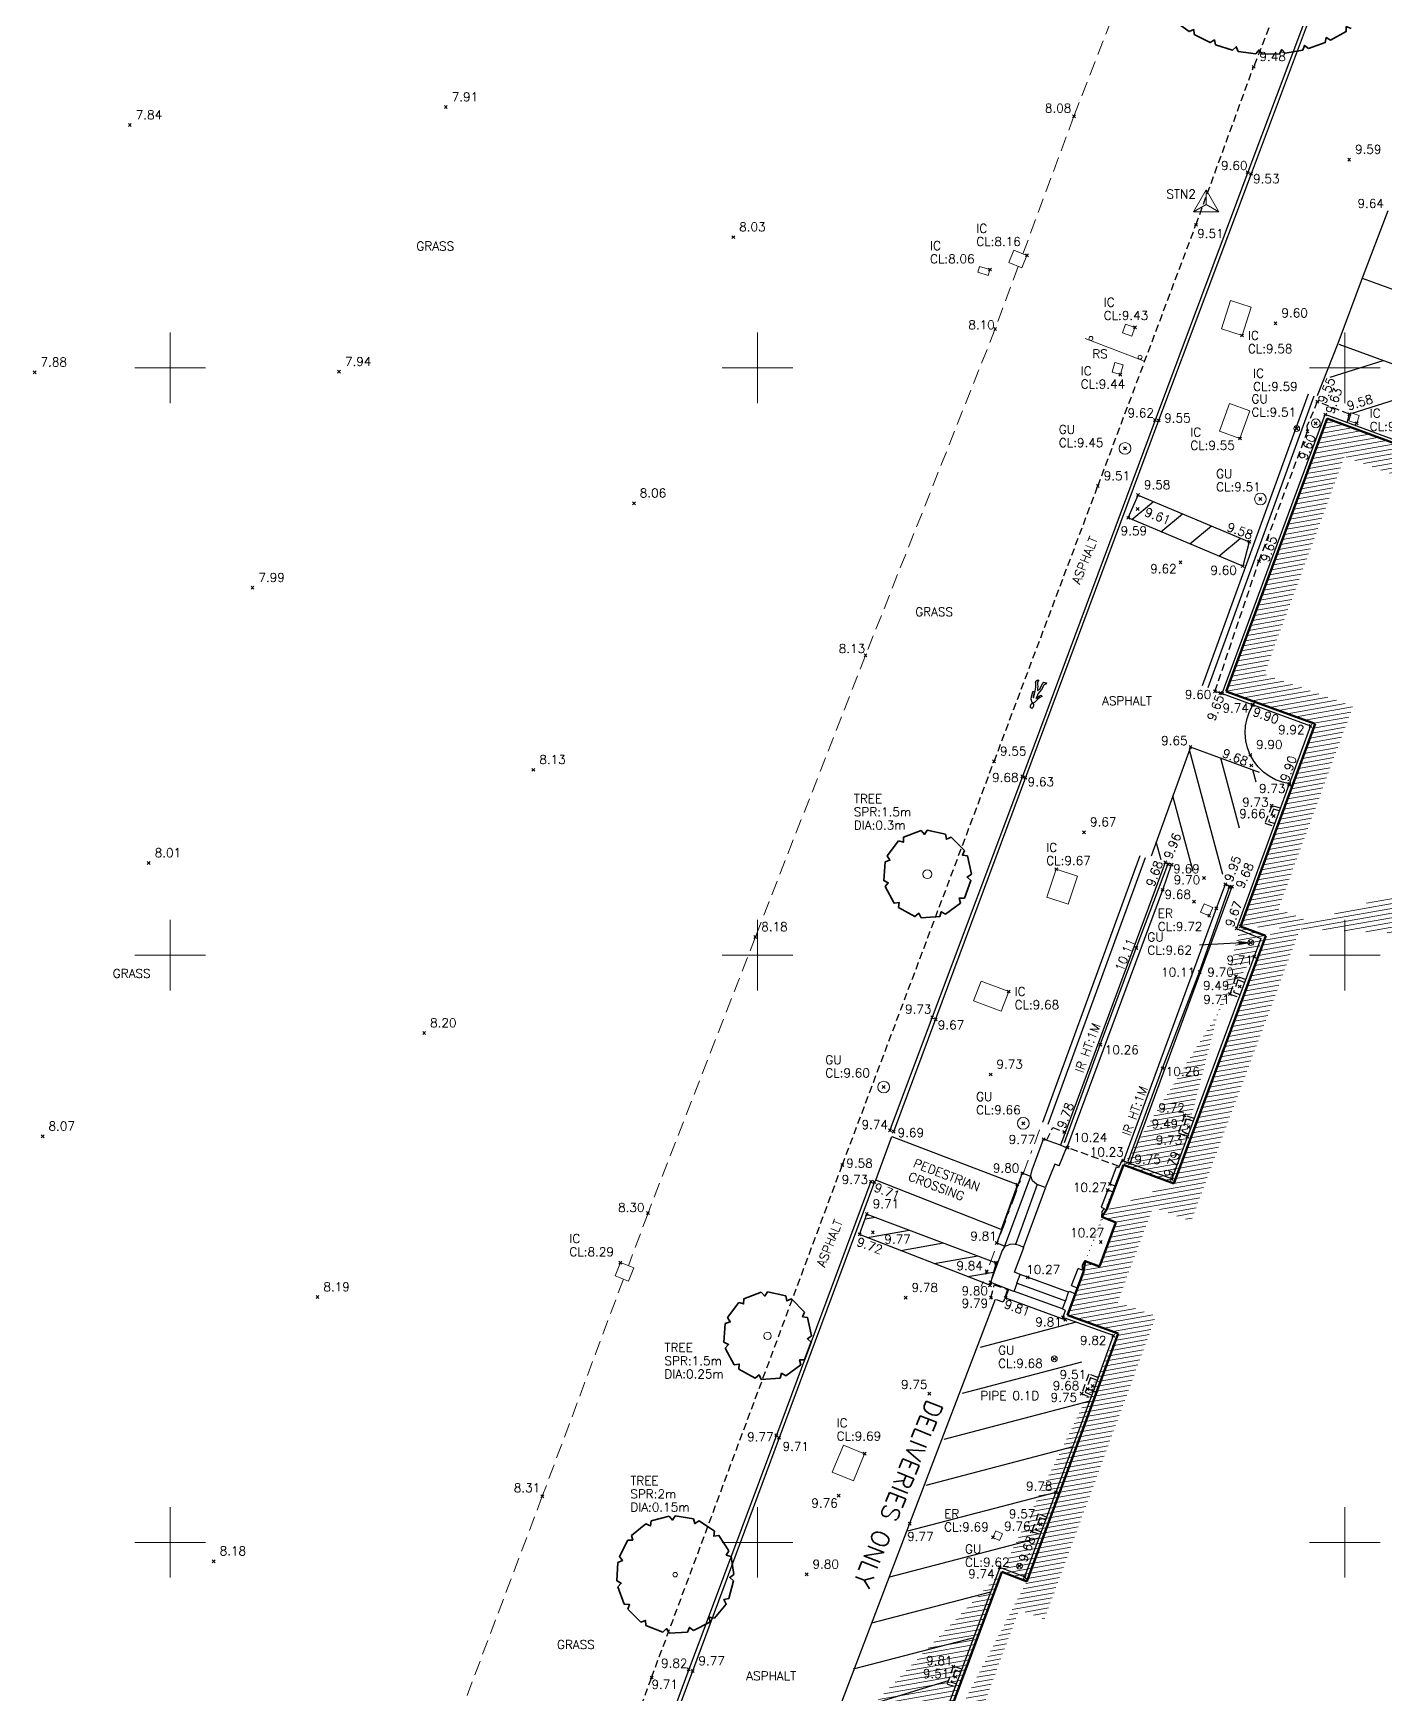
# Model space of a CAD drawing. Extents: x 521064 to 521635, y 174590 to 175241.
# Drawn here: x 521275.3 to 521321.4, y 174754.8 to 174811.4 of the extents above; entities that cross this region are included whole.
import ezdxf

# ---------------------------------------------------------------- set-up
doc = ezdxf.new("R2010")
doc.units = 0
doc.header["$PDMODE"] = 3
doc.header["$PDSIZE"] = 0.05
for name, pattern in [('Centre', [7, 4, -1, 1, -1]), ('DASHDOT', [1, 0.5, -0.25, 0, -0.25]), ('DASHED', [0.75, 0.5, -0.25]), ('HIDDEN', [0.375, 0.25, -0.125])]:
    doc.linetypes.add(name, pattern=pattern)
doc.layers.get('0').update_dxf_attribs({"linetype": 'CONTINUOUS', "lineweight": 18})
for name, color, linetype, lineweight in [('I031G_SURVEY-GRID', 7, 'CONTINUOUS', 18), ('I042T_SURVEY-STA', 1, 'CONTINUOUS', 13), ('I277G_CANOPY', 30, 'DASHDOT', 18), ('I904G_HATCHING', 62, 'CONTINUOUS', 18), ('I910T_TXT-GEN-S', 7, 'CONTINUOUS', 13), ('I917G_BUILDING', 3, 'CONTINUOUS', 50), ('I923G_SURVEY-POINT', 7, 'CONTINUOUS', 18), ('I923T_SURVEY-LEVEL', 7, 'CONTINUOUS', 13), ('I941G_TREE', 72, 'CONTINUOUS', 18), ('I941G_TREE-VEG', 6, 'CONTINUOUS', 35), ('I941T_TREE-TXT', 82, 'CONTINUOUS', 13), ('I952G_KERB', 5, 'CONTINUOUS', 25), ('I960G_COVER', 1, 'CONTINUOUS', 18), ('I960T_COVER-TXT', 1, 'CONTINUOUS', 13), ('I976G_ST-FURN', 220, 'CONTINUOUS', 18), ('I976T_ST-FURN-TXT', 220, 'CONTINUOUS', 13), ('I991G_SLOPE', 21, 'DASHED', 18)]:
    doc.layers.add(name, color=color, linetype=linetype, lineweight=lineweight)
for name, color, linetype in [('I218G_PLINTH', 140, 'CONTINUOUS'), ('I240G_STAIR', 10, 'CONTINUOUS'), ('I900G_GEN-DETAIL', 1, 'CONTINUOUS'), ('I940G_SURFACE', 200, 'HIDDEN'), ('I971G_FENCE', 5, 'Centre'), ('I972G_WALL', 10, 'CONTINUOUS'), ('I997G_ROAD_MARKING', 7, 'CONTINUOUS')]:
    doc.layers.add(name, color=color, linetype=linetype)
doc.styles.add('MONOTXT', font='simplex.shx')
doc.styles.get("Standard").update_dxf_attribs({"font": 'simplex.shx'})
doc.dimstyles.get("Standard").update_dxf_attribs({"dimtxt": 0.18, "dimasz": 0.18, "dimexe": 0.18, "dimexo": 0.0625, "dimgap": 0.09, "dimtad": 0, "dimtih": 1, "dimtoh": 1, "dimdec": 4, "dimzin": 0, "dimdsep": 46, "dimtxsty": 'Standard', "dimcen": 0.09, "dimadec": 0, "dimazin": 0, "dimtfac": 1, "dimtdec": 4, "dimtofl": 0, "dimtmove": 0, "dimatfit": 3, "dimfxl": 1, "dimtolj": 1, "dimtzin": 0, "dimarcsym": 0})

# ---------------------------------------------------------------- blocks, each defined once
blk = doc.blocks.new('PT_STATION')
at = {"color": 0, "linetype": 'Continuous', "flags": 128}
for points in [[(0, 0.5), (-0.433, -0.25)], [(-0.433, -0.25), (0, 0), (0, 0.5)], [(0.433, -0.25), (0, 0.5)], [(0, 0), (0.433, -0.25)], [(-0.433, -0.25), (0.433, -0.25)]]:
    blk.add_lwpolyline(points, dxfattribs=at)
blk = doc.blocks.new('Road Sign')
at = {"color": 0, "linetype": 'ByBlock'}
blk.add_polyline3d([(1.017, 0.036, 0), (-0.077, 0.036, 0)], dxfattribs=at)
for centre in [(0.001, -0.001), (0.923, -0.001)]:
    blk.add_circle(centre, 0.035, dxfattribs=at)

msp = doc.modelspace()

# ---------------------------------------------------------------- hatches: boundary and pattern name
at = {"layer": 'I904G_HATCHING'}
h = msp.add_hatch(dxfattribs=at)
h.set_pattern_fill('ANSI31', color=256, scale=0.05, angle=325, style=0)
h.paths.add_polyline_path([(521319.989, 174796.976), (521317.25, 174789.57), (521320.274, 174788.474), (521317.729, 174781.566), (521318.599, 174781.242), (521314.762, 174770.934), (521313.465, 174771.419), (521312.26, 174768.185), (521313.565, 174767.711), (521309.764, 174757.382), (521308.905, 174757.706), (521306.356, 174750.853), (521303.341, 174751.954), (521300.602, 174744.53), (521323.15, 174736.169), (521325.911, 174743.596), (521323.621, 174744.446), (521324.929, 174748.048), (521325.715, 174747.761), (521326.471, 174749.849), (521327.658, 174749.411), (521331.041, 174758.577), (521332.591, 174758.002), (521332.998, 174758.999), (521332.932, 174759.024), (521335.237, 174765.255), (521335.327, 174765.222), (521336.92, 174769.563), (521337.922, 174769.844), (521338.779, 174772.181), (521338.198, 174773.062), (521339.835, 174777.469), (521336.226, 174778.807), (521337.471, 174782.22), (521339.843, 174781.331), (521342.564, 174788.649)])
edge = h.paths.add_edge_path()
edge.add_line((521318.988, 174787.877), (521316.446, 174780.976))
edge.add_line((521315.963, 174788.973), (521318.988, 174787.877))
edge.add_line((521319.401, 174798.268), (521315.963, 174788.973))
edge.add_line((521328.274, 174794.986), (521319.401, 174798.268))
edge.add_line((521343.831, 174789.248), (521328.274, 174794.986))
edge.add_line((521340.394, 174779.943), (521343.844, 174789.224))
edge.add_line((521338.065, 174780.929), (521338.675, 174780.701))
edge.add_line((521337.507, 174779.399), (521338.065, 174780.929))
edge.add_line((521338.639, 174780.605), (521338.675, 174780.701))
edge.add_line((521338.639, 174780.605), (521340.394, 174779.943))
edge.add_line((521340.693, 174778.217), (521337.507, 174779.399))
edge.add_line((521341.04, 174778.216), (521340.734, 174778.328))
edge.add_line((521340.734, 174778.328), (521340.693, 174778.217))
edge.add_line((521341.124, 174778.067), (521341.019, 174778.111))
edge.add_line((521339.312, 174773.189), (521341.124, 174778.067))
edge.add_line((521341.019, 174778.111), (521341.04, 174778.216))
edge.add_line((521339.891, 174772.309), (521339.312, 174773.189))
edge.add_line((521338.684, 174769.019), (521339.891, 174772.309))
edge.add_line((521337.683, 174768.738), (521338.684, 174769.019))
edge.add_line((521335.92, 174763.936), (521337.683, 174768.738))
edge.add_line((521334.217, 174759.615), (521335.828, 174763.97))
edge.add_line((521335.828, 174763.97), (521335.92, 174763.936))
edge.add_line((521334.314, 174759.579), (521334.217, 174759.615))
edge.add_line((521333.151, 174756.727), (521334.314, 174759.579))
edge.add_line((521331.632, 174757.291), (521333.151, 174756.727))
edge.add_line((521328.249, 174748.127), (521331.632, 174757.291))
edge.add_line((521328.249, 174748.127), (521327.069, 174748.562))
edge.add_line((521327.069, 174748.562), (521326.314, 174746.477))
edge.add_line((521326.314, 174746.477), (521325.527, 174746.765))
edge.add_line((521325.527, 174746.765), (521324.9, 174745.038))
edge.add_line((521324.9, 174745.038), (521327.19, 174744.187))
edge.add_line((521323.742, 174734.891), (521327.193, 174744.175))
edge.add_line((521299.318, 174743.939), (521323.729, 174734.888))
edge.add_line((521302.747, 174753.235), (521299.318, 174743.939))
edge.add_line((521305.765, 174752.133), (521302.747, 174753.235))
edge.add_line((521308.318, 174758.995), (521305.765, 174752.133))
edge.add_line((521309.173, 174758.673), (521308.318, 174758.995))
edge.add_line((521312.28, 174767.114), (521309.173, 174758.673))
edge.add_line((521312.28, 174767.114), (521310.56, 174767.739))
edge.add_line((521311.106, 174769.218), (521310.56, 174767.739))
edge.add_line((521311.157, 174769.573), (521311.106, 174769.218))
edge.add_line((521311.721, 174771.082), (521312.204, 174770.899))
edge.add_line((521312.204, 174770.899), (521311.644, 174769.397))
edge.add_line((521311.644, 174769.397), (521311.157, 174769.573))
edge.add_line((521311.888, 174771.32), (521311.721, 174771.082))
edge.add_line((521312.464, 174772.861), (521311.888, 174771.32))
edge.add_line((521314.174, 174772.222), (521312.464, 174772.861))
edge.add_line((521317.313, 174780.654), (521314.174, 174772.222))
edge.add_line((521316.446, 174780.976), (521317.313, 174780.654))
at = {"layer": 'I997G_ROAD_MARKING'}
h = msp.add_hatch(dxfattribs=at)
h.set_pattern_fill('ANSI31', color=2, scale=0.3, angle=355, style=0)
h.paths.add_polyline_path([(521316.746, 174794.077), (521312.958, 174795.666), (521312.623, 174794.89), (521316.521, 174793.244)])
h = msp.add_hatch(dxfattribs=at)
h.set_pattern_fill('ANSI31', color=2, scale=0.3, angle=240, style=0)
h.paths.add_polyline_path([(521317.098, 174786.218), (521314.745, 174787.085), (521313.403, 174783.369), (521315.756, 174782.503)])
h = msp.add_hatch(dxfattribs=at)
h.set_pattern_fill('ANSI31', color=2, scale=0.2, angle=325, style=0)
h.paths.add_polyline_path([(521303.477, 174770.49), (521307.916, 174768.756), (521308.123, 174769.525), (521303.723, 174771.181)])

# ---------------------------------------------------------------- linework, layer by layer
at = {"layer": 'I031G_SURVEY-GRID'}
for p, q in [((521280, 174801.2), (521280, 174798.8)), ((521300, 174801.2), (521300, 174798.8)), ((521320, 174801.2), (521320, 174798.8)), ((521278.8, 174800), (521281.2, 174800)), ((521298.8, 174800), (521301.2, 174800)), ((521318.8, 174800), (521321.2, 174800)), ((521280, 174781.2), (521280, 174778.8)), ((521300, 174781.2), (521300, 174778.8)), ((521320, 174781.2), (521320, 174778.8)), ((521278.8, 174780), (521281.2, 174780)), ((521298.8, 174780), (521301.2, 174780)), ((521318.8, 174780), (521321.2, 174780)), ((521280, 174761.2), (521280, 174758.8)), ((521300, 174761.2), (521300, 174758.8)), ((521320, 174761.2), (521320, 174758.8)), ((521278.8, 174760), (521281.2, 174760)), ((521298.8, 174760), (521301.2, 174760)), ((521318.8, 174760), (521321.2, 174760))]:
    msp.add_line(p, q, dxfattribs=at)
at = {"layer": 'I218G_PLINTH'}
for p, q in [((521309.348, 174772.685, 9.791), (521309.743, 174773.732, 9.769)), ((521310.317, 174773.524, 9.777), (521309.743, 174773.732, 9.769)), ((521310.34, 174773.516, 10.249), (521310.317, 174773.524, 9.777)), ((521310.521, 174773.435, 10.253), (521310.34, 174773.516, 10.249)), ((521310.125, 174772.885, 10.264), (521309.811, 174772.095, 10.263)), ((521309.304, 174772.498, 9.775), (521309.348, 174772.685, 9.791)), ((521309.312, 174772.474, 9.959), (521309.304, 174772.498, 9.775)), ((521309.368, 174772.309, 9.961), (521309.312, 174772.474, 9.959)), ((521309.504, 174772.205, 9.961), (521309.368, 174772.309, 9.961)), ((521309.524, 174772.188, 10.114), (521309.504, 174772.205, 9.961)), ((521309.797, 174772.088, 10.121), (521309.524, 174772.188, 10.114)), ((521312.191, 174772.131, 10.268), (521311.998, 174772.203, 10.267)), ((521311.925, 174772.001, 10.262), (521311.706, 174771.411, 10.271)), ((521312.116, 174771.93, 10.264), (521311.925, 174772.001, 10.262)), ((521311.706, 174771.411, 10.271), (521311.809, 174771.37, 10.265)), ((521308.75, 174769.197, 10.263), (521309.067, 174770.041, 10.269)), ((521310.696, 174768.75, 10.265), (521310.915, 174769.327, 10.266)), ((521311.052, 174769.275, 10.298), (521310.915, 174769.327, 10.266)), ((521311.055, 174769.446, 10.268), (521311.052, 174769.275, 10.27)), ((521311.149, 174769.595, 10.266), (521311.055, 174769.446, 10.268)), ((521310.388, 174767.952, 9.963), (521310.487, 174768.216, 9.961)), ((521310.487, 174768.216, 9.961), (521310.497, 174768.241, 10.113)), ((521310.497, 174768.241, 10.113), (521310.583, 174768.49, 10.116)), ((521310.583, 174768.49, 10.116), (521310.612, 174768.552, 10.265)), ((521310.612, 174768.552, 10.265), (521310.827, 174768.461, 10.265)), ((521310.696, 174768.75, 10.265), (521310.91, 174768.659, 10.265)), ((521310.398, 174767.939, 9.811), (521310.388, 174767.952, 9.963)), ((521310.49, 174767.901, 9.81), (521310.398, 174767.939, 9.811)), ((521310.401, 174767.664, 9.806), (521310.49, 174767.901, 9.81)), ((521312.12, 174767.043, 9.823), (521310.401, 174767.664, 9.806))]:
    msp.add_line(p, q, dxfattribs=at)
for points in [[(521315.82, 174788.909, 9.651), (521319.333, 174798.409, 9.626)], [(521323.126, 174797.018, 9.687), (521319.333, 174798.409, 9.626)], [(521315.82, 174788.909, 9.651), (521316.846, 174788.529, 9.739), (521316.873, 174788.521, 9.905), (521318.831, 174787.806, 9.915), (521318.108, 174785.823, 9.895), (521318.098, 174785.802, 9.732), (521316.31, 174780.909, 9.671), (521317.142, 174780.565, 9.609)], [(521317.142, 174780.565, 9.675), (521314.109, 174772.376, 9.785), (521312.68, 174772.905, 9.751), (521312.665, 174772.91, 10.263), (521312.403, 174773.008, 10.239), (521312.312, 174772.803, 10.255), (521312.296, 174772.754, 10.268), (521312.212, 174772.78, 10.265), (521311.998, 174772.203, 10.267)], [(521310.272, 174772.826, 10.265), (521310.521, 174773.435, 10.253)], [(521310.272, 174772.826, 10.265), (521310.125, 174772.885, 10.264)], [(521311.728, 174771.263, 10.265), (521311.71, 174771.077, 10.271)], [(521311.71, 174771.077, 10.271), (521312.202, 174770.894, 10.27)], [(521311.809, 174771.37, 10.265), (521311.728, 174771.263, 10.265)], [(521309.067, 174770.041, 10.118), (521308.925, 174770.108, 10.117), (521308.789, 174770.149, 10.115), (521308.771, 174770.153, 9.965), (521308.589, 174770.14, 9.961), (521308.419, 174770.074, 9.958), (521308.413, 174770.07, 9.795), (521308.334, 174769.946, 9.805), (521307.933, 174768.861, 9.779)], [(521311.149, 174769.595, 10.266), (521311.649, 174769.409, 10.27)], [(521307.933, 174768.861, 9.779), (521308.712, 174768.559, 9.809)], [(521308.836, 174768.83, 10.112), (521308.831, 174768.815, 9.961), (521308.74, 174768.571, 9.963), (521308.712, 174768.559, 9.809)], [(521308.945, 174769.124, 10.269), (521308.75, 174769.197, 10.263)], [(521308.836, 174768.83, 10.112), (521308.945, 174769.124, 10.269)], [(521311.637, 174765.691, 9.774), (521312.12, 174767.043, 9.823)], [(521311.637, 174765.691, 9.774), (521310.163, 174761.707, 9.776), (521309.093, 174758.826, 9.683), (521308.248, 174759.148, 9.735), (521306.427, 174754.265, 9.814), (521306.415, 174754.222, 9.909), (521305.697, 174752.286, 9.921), (521303.75, 174752.999, 9.897), (521303.726, 174753.008, 9.829), (521302.675, 174753.421, 9.791), (521299.18, 174743.872, 9.86)]]:
    msp.add_polyline3d(points, dxfattribs=at)
at = {"layer": 'I240G_STAIR'}
for points in [[(521318.111, 174785.832, 9.9), (521317.877, 174785.884, 9.9), (521317.644, 174785.97, 9.899), (521317.426, 174786.088, 9.898), (521317.227, 174786.235, 9.898), (521317.05, 174786.408, 9.897), (521316.899, 174786.605, 9.896), (521316.777, 174786.82, 9.896), (521316.685, 174787.056, 9.896), (521316.627, 174787.302, 9.897), (521316.605, 174787.554, 9.898), (521316.619, 174787.807, 9.899), (521316.669, 174788.054, 9.899), (521316.754, 174788.293, 9.9), (521316.872, 174788.516, 9.901)], [(521309.306, 174772.464, 9.806), (521309.013, 174772.575, 9.799), (521308.146, 174770.2, 9.81), (521308.419, 174770.09, 9.81)], [(521308.411, 174770.067, 9.956), (521309.311, 174772.477, 9.958)], [(521309.527, 174772.187, 10.114), (521308.789, 174770.145, 10.119)], [(521309.056, 174770.046, 10.266), (521309.821, 174772.097, 10.269)], [(521308.837, 174768.831, 10.114), (521310.491, 174768.225, 10.111)], [(521310.595, 174768.516, 10.263), (521308.945, 174769.124, 10.269)], [(521308.549, 174768.622, 9.807), (521308.449, 174768.325, 9.809), (521310.484, 174767.584, 9.805), (521310.499, 174767.629, 9.806)], [(521310.388, 174767.951, 9.963), (521308.717, 174768.561, 9.965)]]:
    msp.add_polyline3d(points, dxfattribs=at)
at = {"layer": 'I277G_CANOPY'}
msp.add_polyline3d([(521309.601, 174774.046, 14.821), (521307.62, 174768.711, 14.814)], dxfattribs=at)
at = {"layer": 'I900G_GEN-DETAIL'}
msp.add_polyline3d([(521311.434, 174765.164, 9.712), (521311.24, 174765.227, 9.681)], dxfattribs=at)
at = {"layer": 'I917G_BUILDING'}
for p, q in [((521319.401, 174798.268, 9.63), (521315.963, 174788.973, 9.65)), ((521328.274, 174794.986, 9.77), (521319.401, 174798.268, 9.63)), ((521315.963, 174788.973, 9.65), (521318.988, 174787.877, 9.74)), ((521318.988, 174787.877, 9.74), (521316.446, 174780.976, 9.67)), ((521317.313, 174780.654, 9.67), (521314.174, 174772.222, 9.79)), ((521316.446, 174780.976, 9.67), (521317.313, 174780.654, 9.67)), ((521312.464, 174772.861, 10.23), (521311.888, 174771.32, 10.27)), ((521314.174, 174772.222, 9.79), (521312.464, 174772.861, 10.23)), ((521311.888, 174771.32, 10.27), (521311.721, 174771.082, 10.27)), ((521311.721, 174771.082, 10.27), (521312.204, 174770.899, 10.27)), ((521312.204, 174770.899, 10.27), (521311.644, 174769.397, 10.27)), ((521311.157, 174769.573, 10.27), (521311.106, 174769.218, 10.27)), ((521311.644, 174769.397, 10.27), (521311.157, 174769.573, 10.27)), ((521311.106, 174769.218, 10.27), (521310.56, 174767.739, 9.81)), ((521312.28, 174767.114, 9.81), (521310.56, 174767.739, 9.82)), ((521312.28, 174767.114, 9.82), (521309.173, 174758.673, 9.68)), ((521308.318, 174758.995, 9.74), (521305.765, 174752.133, 9.81)), ((521309.173, 174758.673, 9.68), (521308.318, 174758.995, 9.74))]:
    msp.add_line(p, q, dxfattribs=at)
at = {"layer": 'I923G_SURVEY-POINT'}
for p in [(521316.892, 174810.249, 9.476), (521289.387, 174808.878, 7.905), (521310.774, 174808.566, 8.08), (521278.626, 174808.266, 7.844), (521316.692, 174806.663, 9.596), (521316.805, 174806.605, 9.535), (521320.146, 174807.09, 9.595), (521299.176, 174804.448, 8.027), (521314.929, 174804.868, 9.509), (521309.173, 174803.827, 8.158), (521307.914, 174803.348, 8.058), (521317.639, 174801.518, 9.604), (521308.092, 174801.324, 8.103), (521312.85, 174801.375, 9.43), (521316.498, 174801.101, 9.576), (521275.386, 174799.846, 7.877), (521285.752, 174799.865, 7.939), (521312.357, 174799.769, 9.442), (521319.062, 174798.848, 9.552), (521313.536, 174798.218, 9.62), (521313.659, 174798.206, 9.555), (521319.009, 174798.11, 9.592), (521319.333, 174798.409, 9.626), (521320.157, 174798.42, 9.576), (521316.427, 174797.592, 9.55), (521318.361, 174797.93, 9.507), (521318.728, 174797.836, 9.598), (521320.403, 174798.107, 9.622), (521312.514, 174797.254, 9.449), (521311.589, 174795.974, 9.515), (521295.791, 174795.387, 8.064), (521312.958, 174795.666, 9.58), (521317.126, 174795.531, 9.513), (521312.623, 174794.89, 9.591), (521312.942, 174795.191, 9.613), (521316.746, 174794.077, 9.582), (521314.404, 174793.376, 9.622), (521316.521, 174793.244, 9.601), (521317.074, 174793.415, 9.645), (521282.803, 174792.511, 7.99), (521303.678, 174790.206, 8.132), (521315.578, 174788.987, 9.598), (521315.759, 174788.93, 9.643), (521315.82, 174788.909, 9.651), (521316.846, 174788.529, 9.739), (521316.872, 174788.516, 9.901), (521318.831, 174787.806, 9.915), (521314.745, 174787.085, 9.65), (521316.777, 174786.82, 9.896), (521292.37, 174786.309, 8.13), (521308.057, 174786.598, 9.549), (521316.816, 174786.456, 9.676), (521309.021, 174786.084, 9.684), (521309.123, 174786.046, 9.629), (521318.098, 174785.802, 9.732), (521318.111, 174785.833, 9.9), (521317.512, 174785.093, 9.727), (521317.577, 174784.741, 9.664), (521311.122, 174784.184, 9.666), (521279.272, 174783.136, 8.012), (521310.173, 174782.927, 9.665), (521313.887, 174783.159, 9.684), (521313.977, 174783.091, 9.956), (521314.099, 174783.081, 9.687), (521315.201, 174782.626, 9.7), (521315.927, 174782.407, 9.701), (521316.067, 174782.322, 9.954), (521316.156, 174782.328, 9.683), (521313.797, 174782.223, 9.678), (521314.861, 174781.822, 9.683), (521315.38, 174781.341, 9.721), (521315.62, 174781.592, 9.693), (521299.927, 174780.617, 8.179), (521316.31, 174780.909, 9.671), (521316.446, 174780.976), (521312.896, 174780.238, 10.11), (521316.797, 174780.426, 9.619), (521316.916, 174779.946, 9.709), (521315.054, 174779.427, 10.106), (521316.292, 174779.281, 9.704), (521316.416, 174778.931, 9.489), (521308.554, 174778.76, 9.682), (521316.085, 174778.672, 9.712), (521305.948, 174777.884, 9.735), (521306.063, 174777.816, 9.67), (521288.65, 174777.343, 8.195), (521311.67, 174776.946, 10.261), (521313.796, 174776.15, 10.258), (521304.298, 174775.504, 9.604), (521307.935, 174775.933, 9.731), (521314.539, 174774.544, 9.715), (521275.657, 174773.829, 8.068), (521304.507, 174774.037, 9.736), (521304.633, 174773.984, 9.693), (521309.05, 174774.271, 9.665), (521310.445, 174773.98, 9.782), (521314.637, 174773.814, 9.727), (521314.682, 174774.15, 9.491), (521309.743, 174773.732, 9.769), (521310.557, 174773.441, 10.243), (521302.891, 174772.856, 9.585), (521312.459, 174772.998, 10.235), (521312.68, 174772.905, 9.752), (521303.864, 174772.287, 9.725), (521303.979, 174772.277, 9.713), (521308.851, 174772.188, 9.789), (521309.013, 174772.575, 9.799), (521311.998, 174772.203, 10.267), (521314.109, 174772.376, 9.785), (521311.925, 174772.001, 10.262), (521296.273, 174771.215, 8.296), (521303.723, 174771.181, 9.713), (521303.477, 174770.49, 9.722), (521303.928, 174770.56, 9.768), (521308.146, 174770.2, 9.81), (521311.691, 174770.228, 10.267), (521295.332, 174769.529, 8.289), (521308.123, 174769.525, 9.805), (521307.802, 174769.236, 9.837), (521307.916, 174768.756, 9.796), (521307.933, 174768.861, 9.779), (521309.203, 174769.029, 10.268), (521285.017, 174768.353, 8.194), (521305.045, 174768.331, 9.775), (521307.946, 174768.332, 9.792), (521308.449, 174768.325, 9.809), (521310.401, 174767.664, 9.806), (521310.484, 174767.584, 9.805), (521312.12, 174767.043, 9.823), (521310.107, 174766.251, 9.679), (521311.413, 174765.327, 9.515), (521305.849, 174765.065, 9.748), (521311.035, 174765.067, 9.75), (521311.24, 174765.227, 9.681), (521311.434, 174765.164, 9.712), (521300.643, 174763.651, 9.772), (521300.732, 174763.561, 9.714), (521303.645, 174763.019, 9.687), (521292.672, 174761.57, 8.31), (521302.766, 174761.59, 9.757), (521310.163, 174761.707, 9.776), (521305.181, 174760.64, 9.766), (521309.34, 174760.371, 9.762), (521309.643, 174760.617, 9.57), (521308.017, 174760.168, 9.687), (521281.484, 174759.359, 8.183), (521308.248, 174759.148, 9.735), (521308.92, 174759.193, 9.617), (521301.673, 174758.909, 9.797), (521309.093, 174758.826, 9.683), (521306.666, 174755.775, 9.807), (521296.393, 174755.399, 9.714), (521297.66, 174755.673, 9.819), (521297.788, 174755.619, 9.768), (521306.732, 174755.421, 9.512)]:
    msp.add_point(p, dxfattribs=at)
at = {"layer": 'I940G_SURFACE'}
for p, q in [((521316.292, 174779.281, 9.704), (521316.085, 174778.672, 9.712)), ((521316.355, 174779.153, 9.705), (521316.212, 174778.733, 9.71)), ((521316.621, 174779.166, 9.72), (521316.292, 174779.281, 9.704)), ((521316.588, 174779.072, 9.72), (521316.355, 174779.153, 9.709)), ((521316.085, 174778.672, 9.712), (521316.394, 174778.562, 9.73)), ((521316.212, 174778.733, 9.717), (521316.428, 174778.656, 9.73))]:
    msp.add_line(p, q, dxfattribs=at)
for points in [[(521319.716, 174817.517, 9.393), (521316.892, 174810.249, 9.476)], [(521286.841, 174729.322, 10.042), (521290.239, 174738.597, 9.882), (521296.393, 174755.399, 9.714), (521302.891, 174772.856, 9.585), (521308.057, 174786.598, 9.549), (521311.589, 174795.974, 9.515), (521314.929, 174804.868, 9.509), (521316.892, 174810.249, 9.476)], [(521320.08, 174798.135, 9.62), (521320.157, 174798.42, 9.576), (521319.062, 174798.848, 9.552), (521318.709, 174798.016, 9.589), (521318.728, 174797.836, 9.598)], [(521315.578, 174788.987, 9.598), (521317.074, 174793.415, 9.645), (521318.728, 174797.836, 9.598)], [(521315.578, 174788.987, 9.598), (521315.759, 174788.93, 9.643)], [(521317.806, 174785.003, 9.73), (521317.512, 174785.093, 9.727), (521317.274, 174784.494, 9.723), (521317.579, 174784.382, 9.729)], [(521317.772, 174784.909, 9.73), (521317.571, 174784.971, 9.727), (521317.405, 174784.553, 9.723), (521317.613, 174784.476, 9.729)], [(521314.872, 174774.435, 9.725), (521314.539, 174774.544, 9.715), (521314.331, 174773.947, 9.727), (521314.637, 174773.814, 9.727)], [(521314.841, 174774.34, 9.725), (521314.601, 174774.419, 9.715), (521314.456, 174774.002, 9.727), (521314.677, 174773.906, 9.727)], [(521309.854, 174773.708, 9.735), (521310.052, 174774.131, 9.781), (521310.445, 174773.98, 9.782)], [(521312.313, 174772.802, 10.251), (521310.557, 174773.441, 10.243)], [(521311.589, 174765.619, 9.737), (521311.28, 174765.726, 9.764), (521311.035, 174765.067, 9.75), (521311.343, 174764.928, 9.756)], [(521311.556, 174765.524, 9.737), (521311.34, 174765.6, 9.764), (521311.161, 174765.12, 9.75), (521311.384, 174765.019, 9.756)], [(521309.846, 174760.86, 9.774), (521309.558, 174760.968, 9.783), (521309.34, 174760.371, 9.762), (521309.636, 174760.271, 9.771)], [(521309.811, 174760.767, 9.774), (521309.617, 174760.839, 9.783), (521309.469, 174760.433, 9.762), (521309.668, 174760.365, 9.771)], [(521306.957, 174755.681, 9.797), (521306.666, 174755.775, 9.807), (521306.46, 174755.175, 9.819), (521306.739, 174755.098, 9.808)], [(521306.926, 174755.586, 9.797), (521306.729, 174755.649, 9.807), (521306.589, 174755.243, 9.819), (521306.766, 174755.194, 9.808)]]:
    msp.add_polyline3d(points, dxfattribs=at)
msp.add_polyline3d([(521308.507, 174768.616, 9.776), (521308.37, 174768.178, 9.784), (521307.946, 174768.332, 9.792), (521308.062, 174768.766, 9.789)], close=True, dxfattribs=at)
at = {"layer": 'I941G_TREE'}
for centre, radius in [((521305.782, 174782.754), 0.15), ((521300.343, 174767.032), 0.125), ((521297.197, 174758.902), 0.075)]:
    msp.add_circle(centre, radius, dxfattribs=at)
at = {"layer": 'I941G_TREE-VEG'}
for points in [[(521314.208, 174811.802), (521314.698, 174811.449), (521314.856, 174811.516), (521314.87, 174811.345)], [(521314.87, 174811.345), (521315.41, 174811.075), (521315.556, 174811.166), (521315.597, 174811)], [(521318.761, 174810.872), (521319.33, 174811.075), (521319.365, 174811.243), (521319.514, 174811.158)], [(521319.514, 174811.158), (521320.042, 174811.449), (521320.05, 174811.62), (521320.21, 174811.56)], [(521315.597, 174811), (521316.174, 174810.82), (521316.302, 174810.934), (521316.37, 174810.776)], [(521316.37, 174810.776), (521316.968, 174810.691), (521317.077, 174810.824), (521317.169, 174810.679)], [(521317.169, 174810.679), (521317.772, 174810.691), (521317.859, 174810.839), (521317.973, 174810.711)], [(521317.973, 174810.711), (521318.567, 174810.82), (521318.628, 174810.98), (521318.761, 174810.872)], [(521305.569, 174784.238), (521304.971, 174784.015), (521304.967, 174783.842), (521304.8, 174783.887)], [(521306.405, 174784.118), (521305.782, 174784.254), (521305.685, 174784.11), (521305.569, 174784.238)], [(521307.044, 174783.565), (521306.593, 174784.015), (521306.434, 174783.947), (521306.405, 174784.118)], [(521304.8, 174783.887), (521304.418, 174783.377), (521304.508, 174783.229), (521304.343, 174783.176)], [(521307.282, 174782.754), (521307.146, 174783.377), (521306.976, 174783.405), (521307.044, 174783.565)], [(521304.343, 174783.176), (521304.297, 174782.54), (521304.453, 174782.465), (521304.343, 174782.331)], [(521304.343, 174782.331), (521304.648, 174781.771), (521304.82, 174781.792), (521304.8, 174781.62)], [(521307.044, 174781.943), (521307.267, 174782.54), (521307.139, 174782.657), (521307.282, 174782.754)], [(521306.405, 174781.389), (521306.916, 174781.771), (521306.871, 174781.939), (521307.044, 174781.943)], [(521304.8, 174781.62), (521305.359, 174781.314), (521305.493, 174781.425), (521305.569, 174781.269)], [(521305.569, 174781.269), (521306.205, 174781.314), (521306.257, 174781.479), (521306.405, 174781.389)], [(521300.13, 174768.517), (521299.532, 174768.294), (521299.528, 174768.121), (521299.361, 174768.166)], [(521300.966, 174768.396), (521300.343, 174768.532), (521300.246, 174768.389), (521300.13, 174768.517)], [(521301.605, 174767.843), (521301.154, 174768.294), (521300.995, 174768.226), (521300.966, 174768.396)], [(521299.361, 174768.166), (521298.979, 174767.655), (521299.069, 174767.507), (521298.904, 174767.455)], [(521301.843, 174767.032), (521301.707, 174767.655), (521301.537, 174767.684), (521301.605, 174767.843)], [(521298.904, 174767.455), (521298.858, 174766.818), (521299.014, 174766.743), (521298.904, 174766.609)], [(521298.904, 174766.609), (521299.209, 174766.05), (521299.381, 174766.07), (521299.361, 174765.898)], [(521301.605, 174766.221), (521301.828, 174766.818), (521301.7, 174766.935), (521301.843, 174767.032)], [(521300.966, 174765.668), (521301.477, 174766.05), (521301.432, 174766.217), (521301.605, 174766.221)], [(521299.361, 174765.898), (521299.92, 174765.593), (521300.054, 174765.703), (521300.13, 174765.547)], [(521300.13, 174765.547), (521300.766, 174765.593), (521300.818, 174765.758), (521300.966, 174765.668)], [(521296.988, 174760.891), (521296.384, 174760.729), (521296.353, 174760.559), (521296.197, 174760.634)], [(521297.815, 174760.804), (521297.197, 174760.902), (521297.1, 174760.759), (521296.988, 174760.891)], [(521296.197, 174760.634), (521295.711, 174760.24), (521295.752, 174760.072), (521295.579, 174760.077)], [(521298.536, 174760.388), (521298.011, 174760.729), (521297.864, 174760.638), (521297.815, 174760.804)], [(521299.024, 174759.715), (521298.684, 174760.24), (521298.512, 174760.217), (521298.536, 174760.388)], [(521295.579, 174760.077), (521295.295, 174759.52), (521295.401, 174759.383), (521295.241, 174759.318)], [(521299.197, 174758.902), (521299.099, 174759.52), (521298.934, 174759.568), (521299.024, 174759.715)], [(521295.241, 174759.318), (521295.208, 174758.693), (521295.36, 174758.611), (521295.241, 174758.486)], [(521299.024, 174758.088), (521299.186, 174758.693), (521299.055, 174758.805), (521299.197, 174758.902)], [(521295.241, 174758.486), (521295.465, 174757.902), (521295.637, 174757.889), (521295.579, 174757.726)], [(521298.536, 174757.416), (521298.929, 174757.902), (521298.855, 174758.057), (521299.024, 174758.088)], [(521295.579, 174757.726), (521296.022, 174757.284), (521296.184, 174757.342), (521296.197, 174757.17)], [(521297.815, 174757), (521298.373, 174757.284), (521298.368, 174757.456), (521298.536, 174757.416)], [(521296.197, 174757.17), (521296.781, 174756.946), (521296.906, 174757.065), (521296.988, 174756.913)], [(521296.988, 174756.913), (521297.613, 174756.946), (521297.679, 174757.105), (521297.815, 174757)]]:
    msp.add_lwpolyline(points, dxfattribs=at)
at = {"layer": 'I952G_KERB'}
for points in [[(521319.887, 174815.214, 9.456), (521319.587, 174814.375, 9.53), (521316.692, 174806.663, 9.596), (521313.536, 174798.218, 9.62), (521309.021, 174786.084, 9.684), (521305.948, 174777.884, 9.735), (521304.507, 174774.037, 9.736)], [(521319.999, 174815.18, 9.435), (521319.7, 174814.34, 9.463), (521316.805, 174806.605, 9.535), (521313.659, 174798.206, 9.555), (521309.123, 174786.046, 9.629), (521306.063, 174777.816, 9.67), (521304.633, 174773.984, 9.693)], [(521303.864, 174772.287, 9.725), (521300.643, 174763.651, 9.772), (521297.66, 174755.673, 9.819), (521294.609, 174747.427, 9.881), (521291.456, 174739.004, 9.995), (521288.521, 174730.924, 10.082), (521285.776, 174723.4, 10.144)], [(521303.979, 174772.277, 9.713), (521300.732, 174763.561, 9.714), (521297.788, 174755.619, 9.768), (521294.711, 174747.41, 9.828), (521291.621, 174738.936, 9.912), (521288.655, 174730.897, 10.023), (521285.902, 174723.333, 10.106)]]:
    msp.add_polyline3d(points, dxfattribs=at)
at = {"layer": 'I960G_COVER'}
for points in [[(521309.173, 174803.827, 8.158), (521308.731, 174804.008, 8.132), (521308.556, 174803.581, 8.137), (521308.999, 174803.4, 8.163)], [(521307.914, 174803.348, 8.058), (521307.559, 174803.453, 8.054), (521307.5, 174803.253, 8.053), (521307.855, 174803.148, 8.056)], [(521316.498, 174801.101, 9.576), (521316.809, 174802.066, 9.572), (521316.108, 174802.292, 9.568), (521315.797, 174801.326, 9.572)], [(521312.85, 174801.375, 9.43), (521312.744, 174801.078, 9.517), (521312.428, 174801.19, 9.426), (521312.534, 174801.488, 9.339)], [(521312.357, 174799.769, 9.442), (521312.454, 174800.1, 9.435), (521312.173, 174800.183, 9.355), (521312.075, 174799.851, 9.362)], [(521316.427, 174797.592, 9.55), (521316.765, 174798.54, 9.545), (521316.072, 174798.788, 9.548), (521315.733, 174797.839, 9.552)], [(521320.403, 174798.107, 9.622), (521320.487, 174798.378, 9.594), (521320.214, 174798.462, 9.585), (521320.131, 174798.19, 9.613)], [(521310.173, 174782.927, 9.665), (521309.854, 174781.978, 9.685), (521310.578, 174781.735, 9.661), (521310.897, 174782.684, 9.642)], [(521315.38, 174781.341, 9.721), (521315.499, 174781.619, 9.699), (521315.209, 174781.743, 9.689), (521315.09, 174781.465, 9.711)], [(521308.554, 174778.76, 9.682), (521307.612, 174779.116, 9.678), (521307.358, 174778.445, 9.679), (521308.3, 174778.089, 9.683)], [(521295.332, 174769.529, 8.289), (521295.155, 174769.074, 8.278), (521295.608, 174768.898, 8.311), (521295.785, 174769.353, 8.323)], [(521303.645, 174763.019, 9.687), (521303.263, 174762.095, 9.694), (521302.547, 174762.392, 9.699), (521302.928, 174763.315, 9.692)], [(521308.017, 174760.168, 9.687), (521308.117, 174760.391, 9.699), (521308.345, 174760.29, 9.695), (521308.245, 174760.066, 9.682)]]:
    msp.add_polyline3d(points, close=True, dxfattribs=at)
for centre, radius in [((521319.009, 174798.11, 9.592), 0.15), ((521318.361, 174797.93, 9.507), 0.1), ((521312.514, 174797.254, 9.449), 0.2), ((521317.126, 174795.531, 9.513), 0.2), ((521316.797, 174780.426, 9.619), 0.1), ((521304.298, 174775.504, 9.604), 0.2), ((521309.05, 174774.271, 9.665), 0.2), ((521310.107, 174766.251, 9.679), 0.1), ((521308.92, 174759.193, 9.617), 0.1)]:
    msp.add_circle(centre, radius, dxfattribs=at)
at = {"layer": 'I971G_FENCE'}
for points in [[(521310.452, 174773.613, 10.261), (521311.67, 174776.946, 10.261), (521312.896, 174780.238, 10.11), (521313.977, 174783.091, 9.956)], [(521312.621, 174772.977, 10.264), (521313.796, 174776.15, 10.258), (521315.054, 174779.427, 10.106), (521316.067, 174782.322, 9.954)]]:
    msp.add_polyline3d(points, dxfattribs=at)
at = {"layer": 'I972G_WALL'}
for p, q in [((521316.156, 174782.328, 9.683), (521315.949, 174782.404, 9.683)), ((521312.474, 174772.981, 9.752), (521312.68, 174772.905, 9.752))]:
    msp.add_line(p, q, dxfattribs=at)
for points in [[(521310.528, 174773.426, 10.255), (521313.797, 174782.223, 9.678), (521314.099, 174783.081, 9.687), (521313.887, 174783.159, 9.684), (521310.322, 174773.522, 9.778)], [(521315.927, 174782.407, 9.701), (521315.62, 174781.592, 9.693), (521312.459, 174772.998, 10.235)], [(521316.156, 174782.328, 9.683), (521312.68, 174772.905, 9.752)]]:
    msp.add_polyline3d(points, dxfattribs=at)
at = {"layer": 'I991G_SLOPE'}
for points in [[(521310.774, 174808.566, 8.08), (521314.419, 174817.984, 8.166), (521313.244, 174818.587, 8.134)], [(521310.774, 174808.566, 8.08), (521309.039, 174803.882, 8.095)], [(521308.879, 174803.449, 8.096), (521308.092, 174801.324, 8.103), (521303.678, 174790.206, 8.132), (521299.927, 174780.617, 8.179), (521296.273, 174771.215, 8.296), (521295.604, 174769.423, 8.298)], [(521295.433, 174768.966, 8.299), (521292.672, 174761.57, 8.31), (521289.077, 174752.052, 8.266), (521287.536, 174747.881, 8.292)]]:
    msp.add_polyline3d(points, dxfattribs=at)
at = {"layer": 'I997G_ROAD_MARKING'}
for p, q in [((521321.465, 174805.351), (521320.586, 174803.05)), ((521320.586, 174803.05), (521319.759, 174800.828)), ((521320.586, 174803.05), (521329.287, 174799.89)), ((521319.759, 174800.828), (521319.058, 174799.045)), ((521308.851, 174772.188), (521308.293, 174770.653))]:
    msp.add_line(p, q, dxfattribs=at)
at = {"layer": 'I997G_ROAD_MARKING', "color": 2}
for p, q in [((521319.504, 174799.683), (521321.303, 174800.252)), ((521320.251, 174798.45), (521323.457, 174799.465)), ((521314.745, 174787.085), (521313.403, 174783.369)), ((521317.098, 174786.218), (521314.745, 174787.085))]:
    msp.add_line(p, q, dxfattribs=at)
at = {"layer": 'I997G_ROAD_MARKING'}
for points in [[(521319.798, 174800.802), (521328.467, 174797.633)], [(521308.293, 174770.653), (521304.027, 174772.33), (521304.571, 174773.827), (521308.851, 174772.188)]]:
    msp.add_lwpolyline(points, dxfattribs=at)
at = {"layer": 'I997G_ROAD_MARKING', "color": 2}
for points in [[(521318.751, 174799.101), (521315.146, 174789.17)], [(521318.939, 174799.032), (521315.334, 174789.102)], [(521313.014, 174783.386), (521309.701, 174774.299)], [(521313.202, 174783.317), (521309.889, 174774.23)], [(521307.916, 174768.756), (521303.477, 174770.49), (521303.723, 174771.181), (521308.123, 174769.525)], [(521308.123, 174769.525), (521307.916, 174768.756)], [(521308.091, 174768.271), (521305.181, 174760.64), (521302.467, 174753.516)], [(521310.856, 174767.5), (521307.584, 174766.642)], [(521311.027, 174766.141), (521306.966, 174765.076)], [(521311.312, 174764.811), (521306.348, 174763.509)], [(521310.736, 174763.256), (521305.73, 174761.943)], [(521310.161, 174761.701), (521305.112, 174760.377)], [(521309.583, 174760.145), (521304.495, 174758.811)], [(521307.938, 174758.309), (521303.877, 174757.244)], [(521307.32, 174756.743), (521303.259, 174755.678)], [(521302.702, 174754.131), (521306.501, 174755.302)]]:
    msp.add_lwpolyline(points, dxfattribs=at)
msp.add_lwpolyline([(521312.958, 174795.666), (521316.746, 174794.077), (521316.521, 174793.244), (521312.623, 174794.89)], close=True, dxfattribs=at)
at = {"layer": 'I997G_ROAD_MARKING', "color": 7}
msp.add_lwpolyline([(521309.749, 174789.187), (521309.671, 174789.04), (521309.557, 174788.911), (521309.508, 174788.797), (521309.481, 174788.734), (521309.6, 174788.825), (521309.656, 174788.848), (521309.666, 174788.845), (521309.678, 174788.807), (521309.659, 174788.793), (521309.611, 174788.772), (521309.532, 174788.707), (521309.476, 174788.652), (521309.431, 174788.604), (521309.4, 174788.583), (521309.355, 174788.603), (521309.337, 174788.632), (521309.323, 174788.715), (521309.328, 174788.787), (521309.337, 174788.844), (521309.361, 174788.919), (521309.378, 174788.972), (521309.389, 174788.982), (521309.419, 174788.976), (521309.427, 174788.966), (521309.41, 174788.892), (521309.394, 174788.843), (521309.39, 174788.816), (521309.392, 174788.773), (521309.395, 174788.761), (521309.424, 174788.841), (521309.434, 174788.884), (521309.457, 174788.995), (521309.466, 174789.043), (521309.475, 174789.139), (521309.475, 174789.194), (521309.475, 174789.257), (521309.471, 174789.298), (521309.485, 174789.338), (521309.525, 174789.362), (521309.55, 174789.375), (521309.567, 174789.366), (521309.567, 174789.348), (521309.547, 174789.317), (521309.531, 174789.288), (521309.53, 174789.208), (521309.545, 174789.154), (521309.53, 174789.066), (521309.538, 174789.008), (521309.609, 174789.056), (521309.64, 174789.111), (521309.707, 174789.236), (521309.724, 174789.275), (521309.751, 174789.295), (521309.792, 174789.284), (521309.846, 174789.267), (521309.824, 174789.231), (521309.781, 174789.231), (521309.749, 174789.187)], dxfattribs=at)
msp.add_lwpolyline([(521309.341, 174788.568, 0.049374), (521309.325, 174788.551, 0.013184), (521309.312, 174788.534, 0.035915), (521309.295, 174788.508, 0.034854), (521309.288, 174788.492, 0.029853), (521309.285, 174788.481, 0.038138), (521309.283, 174788.471, 0.445218), (521309.339, 174788.414, 0.09279), (521309.359, 174788.419, 0.091767), (521309.379, 174788.433, 0.051177), (521309.39, 174788.447, 0.113125), (521309.408, 174788.498, 0.037261), (521309.409, 174788.516, 0.043255), (521309.408, 174788.529, 0.175131), (521309.389, 174788.561, 0.101865), (521309.371, 174788.571, 0.053778), (521309.359, 174788.573, 0.130486), (521309.345, 174788.57, 0.021966), (521309.341, 174788.568)], format="xyb", close=True, dxfattribs=at)

# ---------------------------------------------------------------- block references
at = {"layer": 'I042T_SURVEY-STA'}
msp.add_blockref('PT_STATION', (521315.276, 174805.562), dxfattribs=at)
at = {"layer": 'I976G_ST-FURN', "linetype": 'Continuous', "xscale": 1.941940323509, "yscale": 1.941940323509, "zscale": 1.941940323509, "rotation": 159.0899001365267}
msp.add_blockref('Road Sign', (521313.028, 174800.358, 9.503), dxfattribs=at)

# ---------------------------------------------------------------- texts
at = {"layer": 'I042T_SURVEY-STA', "style": 'MONOTXT'}
msp.add_text('STN2', height=0.3, dxfattribs=at).set_placement((521313.924, 174805.768))
at = {"layer": 'I910T_TXT-GEN-S', "style": 'MONOTXT'}
for s, p in [('GRASS', (521288.385, 174803.996)), ('GRASS', (521305.371, 174791.54)), ('ASPHALT', (521311.735, 174788.511)), ('GRASS', (521278.046, 174779.224)), ('PIPE 0.1D', (521307.589, 174764.848)), ('GRASS', (521293.172, 174756.371)), ('ASPHALT', (521299.617, 174755.304))]:
    msp.add_text(s, height=0.3, dxfattribs=at).set_placement(p)
for s, rotation, p in [('ASPHALT', 68.344, (521310.97, 174792.604)), ('IR HT:1M', 69.9134, (521311.078, 174775.966)), ('IR HT:1M', 69.6893, (521312.682, 174773.817)), ('ASPHALT', 68.344, (521302.283, 174769.345))]:
    msp.add_text(s, height=0.3, rotation=rotation, dxfattribs=at).set_placement(p)
at = {"layer": 'I923T_SURVEY-LEVEL', "style": 'MONOTXT'}
for s, p in [('9.48', (521317.092, 174810.449, 9.476)), ('7.91', (521289.587, 174809.078, 7.905)), ('8.08', (521309.786, 174808.693, 8.08)), ('7.84', (521278.826, 174808.466, 7.844)), ('9.59', (521320.346, 174807.29, 9.595)), ('9.60', (521315.784, 174806.738, 9.596)), ('9.53', (521316.876, 174806.289, 9.535)), ('9.64', (521320.431, 174805.448, 9.637)), ('8.03', (521299.376, 174804.648, 8.027)), ('CL:8.16', (521307.449, 174804.148, 8.158)), ('9.51', (521314.973, 174804.421, 9.509)), ('CL:8.06', (521305.875, 174803.56, 8.058)), ('8.10', (521307.178, 174801.312, 8.103)), ('CL:9.43', (521311.79, 174801.631, 9.43)), ('9.60', (521317.839, 174801.718, 9.604)), ('CL:9.58', (521316.698, 174800.501, 9.576)), ('7.88', (521275.586, 174800.046, 7.877)), ('7.94', (521285.952, 174800.065, 7.939)), ('CL:9.44', (521311.005, 174799.296, 9.442)), ('CL:9.59', (521316.877, 174799.213, 9.592)), ('9.62', (521312.599, 174798.312, 9.62)), ('9.55', (521313.848, 174798.14, 9.555)), ('CL:9.51', (521316.822, 174798.339, 9.507)), ('CL:9.45', (521310.261, 174797.301, 9.449)), ('CL:9.62', (521320.848, 174797.853, 9.622)), ('CL:9.55', (521314.736, 174797.209, 9.55)), ('9.51', (521311.789, 174796.174, 9.515)), ('9.58', (521313.158, 174795.866, 9.58)), ('CL:9.51', (521315.617, 174795.794, 9.513)), ('8.06', (521295.991, 174795.587, 8.064)), ('9.59', (521312.365, 174794.299, 9.591)), ('9.62', (521313.372, 174793.008, 9.622)), ('9.60', (521315.422, 174792.955, 9.601)), ('7.99', (521283.003, 174792.711, 7.99)), ('8.13', (521302.766, 174790.288, 8.132)), ('9.60', (521314.553, 174788.726, 9.598)), ('9.74', (521315.834, 174788.263, 9.739)), ('9.65', (521313.744, 174787.154, 9.65)), ('9.92', (521317.727, 174787.526, 9.915)), ('9.55', (521308.257, 174786.798, 9.549)), ('9.90', (521316.977, 174787.02, 9.896)), ('8.13', (521292.57, 174786.509, 8.13)), ('9.68', (521307.988, 174785.895, 9.684)), ('9.63', (521309.197, 174785.75, 9.629)), ('9.73', (521317.078, 174785.523, 9.732)), ('9.73', (521316.504, 174785.057, 9.727)), ('9.67', (521311.322, 174784.384, 9.666)), ('9.66', (521316.404, 174784.668, 9.664)), ('8.01', (521279.472, 174783.336, 8.012)), ('CL:9.67', (521309.831, 174783.067, 9.665)), ('9.69', (521314.158, 174782.789, 9.687)), ('9.70', (521314.173, 174782.415, 9.7)), ('9.68', (521313.859, 174781.917, 9.678)), ('8.18', (521300.127, 174780.817, 8.179)), ('CL:9.72', (521313.631, 174780.823, 9.721)), ('CL:9.62', (521313.277, 174780.016, 9.619)), ('10.11', (521313.745, 174779.266, 10.106)), ('9.70', (521315.317, 174779.269, 9.704)), ('9.71', (521315.971, 174779.68, 9.709)), ('9.49', (521315.172, 174778.812, 9.489)), ('CL:9.68', (521308.754, 174778.16, 9.682)), ('9.71', (521315.181, 174778.341, 9.712)), ('8.20', (521288.85, 174777.543, 8.195)), ('9.73', (521305.023, 174778.01, 9.735)), ('9.67', (521306.139, 174777.47, 9.67)), ('10.26', (521311.825, 174776.625, 10.261)), ('CL:9.60', (521302.309, 174775.836, 9.604)), ('9.73', (521308.135, 174776.133, 9.731)), ('10.26', (521313.901, 174775.888, 10.258)), ('CL:9.66', (521307.444, 174774.58, 9.665)), ('9.72', (521313.651, 174774.647, 9.715)), ('8.07', (521275.857, 174774.029, 8.068)), ('9.74', (521303.543, 174774.077, 9.736)), ('9.69', (521304.771, 174773.803, 9.693)), ('9.77', (521308.554, 174773.572, 9.769)), ('10.24', (521310.757, 174773.641, 10.243)), ('9.49', (521313.421, 174774.101, 9.491)), ('9.73', (521313.563, 174773.545, 9.727)), ('10.23', (521311.314, 174773.143, 10.235)), ('9.58', (521303.023, 174772.762, 9.585)), ('9.80', (521308.015, 174772.598, 9.799)), ('9.75', (521312.834, 174772.897, 9.751)), ('9.73', (521302.866, 174772.207, 9.725)), ('10.27', (521310.739, 174771.94, 10.267)), ('9.71', (521303.923, 174771.381, 9.713)), ('8.30', (521295.252, 174771.256, 8.296)), ('9.77', (521304.318, 174770.178, 9.768)), ('9.81', (521307.247, 174770.28, 9.81)), ('10.27', (521310.647, 174770.396, 10.267)), ('CL:8.29', (521293.594, 174769.746, 8.289)), ('9.84', (521306.775, 174769.274, 9.837)), ('10.27', (521309.151, 174769.142, 10.268)), ('8.19', (521285.217, 174768.553, 8.194)), ('9.78', (521305.245, 174768.531, 9.775)), ('9.80', (521306.948, 174768.415, 9.796)), ('9.79', (521306.951, 174767.992, 9.792)), ('9.81', (521309.46, 174767.356, 9.806)), ('9.82', (521310.981, 174766.728, 9.823)), ('CL:9.68', (521308.195, 174765.947, 9.679)), ('9.75', (521304.887, 174765.228, 9.748)), ('9.68', (521310.055, 174765.187, 9.681)), ('9.51', (521310.289, 174765.565, 9.515)), ('9.75', (521309.981, 174764.787, 9.75)), ('9.77', (521299.648, 174763.445, 9.772)), ('CL:9.69', (521302.694, 174763.47, 9.687)), ('9.71', (521300.853, 174763.119, 9.714)), ('8.31', (521291.703, 174761.71, 8.31)), ('9.78', (521309.143, 174761.765, 9.776)), ('9.76', (521301.832, 174761.19, 9.757)), ('9.57', (521308.562, 174760.823, 9.57)), ('9.77', (521305.096, 174760.052, 9.766)), ('CL:9.69', (521306.356, 174760.375, 9.687)), ('9.76', (521308.397, 174760.399, 9.762)), ('8.18', (521281.684, 174759.559, 8.183)), ('9.80', (521301.873, 174759.109, 9.797)), ('CL:9.62', (521307.066, 174759.175, 9.617)), ('9.74', (521307.176, 174758.777, 9.735)), ('9.82', (521296.715, 174755.734, 9.819)), ('9.77', (521297.988, 174755.819, 9.768)), ('9.81', (521305.743, 174755.824, 9.807)), ('9.71', (521296.39, 174755.015, 9.714)), ('9.51', (521305.631, 174755.381, 9.512))]:
    msp.add_text(s, height=0.3, dxfattribs=at).set_placement(p)
for s, rotation, p in [('9.55', 67.6199, (521319.344, 174798.758, 9.552)), ('9.63', 70.6302, (521319.618, 174798.404, 9.626)), ('9.58', 17.1524, (521320.126, 174798.546, 9.576)), ('9.60', 69.0071, (521318.698, 174796.825, 9.598)), ('9.61', 339.0151, (521313.151, 174794.97, 9.613)), ('9.58', 339.8879, (521315.954, 174794.46, 9.582)), ('9.65', 69.8833, (521317.403, 174793.357, 9.645)), ('9.65', 68.917, (521315.574, 174787.949, 9.651)), ('9.90', 340.3462, (521316.837, 174788.163, 9.901)), ('9.68', 338.9077, (521315.792, 174786.761, 9.676)), ('9.90', 70.1344, (521318.068, 174785.876, 9.9)), ('9.96', 67.9128, (521314.097, 174783.243, 9.956)), ('9.68', 69.9548, (521313.503, 174782.303, 9.684)), ('9.95', 69.9779, (521316.166, 174782.467, 9.954)), ('9.68', 66.1941, (521316.546, 174782.241, 9.683)), ('9.67', 69.3755, (521316.195, 174780.927, 9.671)), ('10.11', 68.3109, (521312.444, 174779.416, 10.11)), ('9.78', 69.6322, (521310.469, 174774.065, 9.782)), ('9.79', 70.2673, (521314.099, 174772.406, 9.785)), ('9.71', 338.9625, (521303.937, 174771.97, 9.713)), ('9.72', 339.9048, (521303.347, 174770.116, 9.722)), ('9.81', 340.0169, (521308.367, 174767.996, 9.809)), ('9.68', 69.7343, (521309.16, 174759.303, 9.683))]:
    msp.add_text(s, height=0.3, rotation=rotation, dxfattribs=at).set_placement(p)
at = {"layer": 'I941T_TREE-TXT', "style": 'MONOTXT'}
for s, p in [('TREE', (521303.28, 174785.178)), ('SPR:1.5m', (521303.28, 174784.728)), ('DIA:0.3m', (521303.28, 174784.278)), ('TREE', (521296.832, 174766.485)), ('SPR:1.5m', (521296.832, 174766.035)), ('DIA:0.25m', (521296.832, 174765.585)), ('TREE', (521295.669, 174761.951)), ('SPR:2m', (521295.669, 174761.501)), ('DIA:0.15m', (521295.669, 174761.051))]:
    msp.add_text(s, height=0.3, dxfattribs=at).set_placement(p)
at = {"layer": 'I960T_COVER-TXT', "style": 'MONOTXT'}
for s, p in [('IC', (521307.449, 174804.598)), ('IC', (521305.875, 174804.01)), ('IC', (521311.79, 174802.081)), ('IC', (521316.698, 174800.951)), ('IC', (521311.005, 174799.746)), ('IC', (521316.877, 174799.663)), ('GU', (521316.822, 174798.789)), ('IC', (521320.848, 174798.303)), ('GU', (521310.261, 174797.751)), ('IC', (521314.736, 174797.659)), ('GU', (521315.617, 174796.244)), ('IC', (521309.831, 174783.517)), ('ER', (521313.631, 174781.273)), ('GU', (521313.277, 174780.466)), ('IC', (521308.754, 174778.61)), ('GU', (521302.309, 174776.286)), ('GU', (521307.444, 174775.03)), ('IC', (521293.594, 174770.196)), ('GU', (521308.195, 174766.397)), ('IC', (521302.694, 174763.92)), ('ER', (521306.356, 174760.825)), ('GU', (521307.066, 174759.625))]:
    msp.add_text(s, height=0.3, dxfattribs=at).set_placement(p)
at = {"layer": 'I976T_ST-FURN-TXT', "style": 'MONOTXT'}
msp.add_text('RS', height=0.3, dxfattribs=at).set_placement((521311.399, 174800.325))
at = {"layer": 'I997G_ROAD_MARKING', "style": 'MONOTXT'}
for s, p in [('PEDESTRIAN ', (521305.278, 174772.794)), ('CROSSING', (521305.104, 174772.34))]:
    msp.add_text(s, height=0.3, rotation=339.1455, dxfattribs=at).set_placement(p)
at = {"layer": 'I997G_ROAD_MARKING', "color": 2, "style": 'MONOTXT'}
msp.add_text('DELIVERIES ONLY', height=0.59696, rotation=248.1008, dxfattribs=at).set_placement((521305.781, 174764.909))

# ---------------------------------------------------------------- leaders
at = {"layer": 'I910T_TXT-GEN-S'}
msp.add_leader([(521316.704, 174780.433), (521315.045, 174780.342)], dimstyle='Standard', override={"dimscale": 0.1, "dimtxt": 3, "dimasz": 3, "dimexe": 2.5, "dimexo": 2.5, "dimtad": 1, "dimtih": 0, "dimtoh": 0, "dimdec": 3, "dimcen": -3, "dimdle": 1.25, "dimaunit": 1, "dimadec": 3, "dimtdec": 3, "dimldrblk": 'ClosedBlank'}, dxfattribs=at)

doc.saveas('drawing.dxf')
